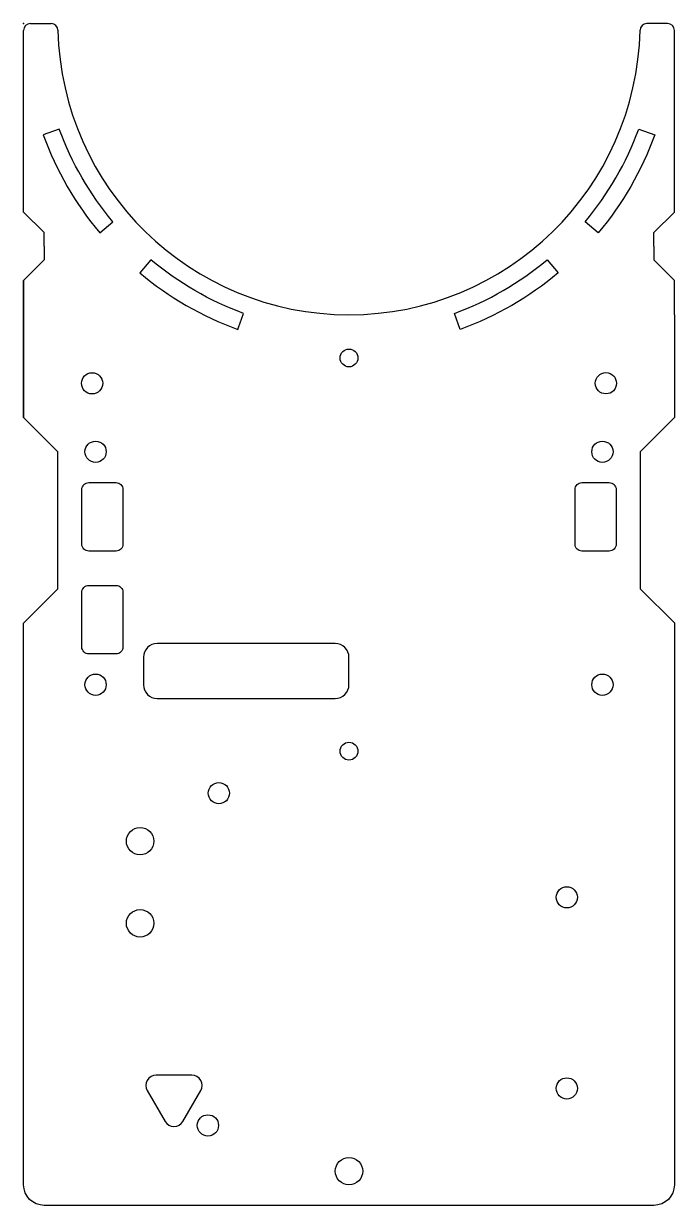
# Model space of a CAD drawing. Header units: millimetres. Extents: x 0 to 95, y 0 to 173.
import ezdxf

# ---------------------------------------------------------------- set-up
doc = ezdxf.new("R2010")
doc.units = ezdxf.units.MM
doc.layers.get('0').update_dxf_attribs({"linetype": 'CONTINUOUS'})

msp = doc.modelspace()

# ---------------------------------------------------------------- linework, layer by layer
for p, q in [((0, 145), (0, 171.5)), ((1, 172.5), (4.01, 172.5)), ((94, 172.5), (90.99, 172.5)), ((95, 145), (95, 171.5)), ((0, 145), (3, 142)), ((95, 145), (92, 142)), ((3, 140), (3, 142)), ((92, 140), (92, 142)), ((3, 140), (3, 138)), ((92, 140), (92, 138)), ((0, 135), (3, 138)), ((95, 135), (92, 138)), ((95, 130), (95, 135)), ((95, 130), (95, 115.01)), ((5, 110), (0, 115)), ((95, 115.01), (90, 110.01)), ((5, 90), (5, 110)), ((90, 110.01), (90, 90.01)), ((0, 85), (5, 90)), ((90, 90.01), (95, 85.01)), ((0, 3), (0, 85)), ((95, 85.01), (95, 3)), ((92, 0), (3, 0))]:
    msp.add_line(p, q)
for points in [[(5.21, 157.11), (2.86, 156.25, 0.087489), (11.11, 141.97), (13.03, 143.57, -0.087489)], [(89.79, 157.11), (92.14, 156.25, -0.087489), (83.89, 141.97), (81.97, 143.57, 0.087489)], [(18.57, 138.03), (16.97, 136.11, 0.087489), (31.25, 127.86), (31.36, 128.16), (32.11, 130.21, -0.087489)], [(76.43, 138.03), (78.03, 136.11, -0.087489), (63.75, 127.86), (62.89, 130.21, 0.087489)], [(9.5, 105.5), (13.5, 105.5, -0.414214), (14.5, 104.5), (14.5, 96.5, -0.414214), (13.5, 95.5), (9.5, 95.5, -0.414214), (8.5, 96.5), (8.5, 104.5, -0.414214)], [(81.5, 105.5), (85.5, 105.5, -0.414214), (86.5, 104.5), (86.5, 96.5, -0.414214), (85.5, 95.5), (81.5, 95.5, -0.414214), (80.5, 96.5), (80.5, 104.5, -0.414214)], [(14.5, 81.5, -0.414214), (13.5, 80.5), (9.5, 80.5, -0.414214), (8.5, 81.5), (8.5, 89.5, -0.414214), (9.5, 90.5), (13.5, 90.5, -0.414214), (14.5, 89.5)], [(47.5, 80, 0.414214), (45.5, 82), (19.5, 82, 0.414214), (17.5, 80), (17.5, 76, 0.414214), (19.5, 74), (45.5, 74, 0.414214), (47.5, 76)], [(18.05, 16.75), (20.65, 12.25, 0.57735), (23.25, 12.25), (25.85, 16.75, 0.57735), (24.55, 19), (19.35, 19, 0.57735)]]:
    msp.add_lwpolyline(points, format="xyb", close=True)
msp.add_lwpolyline([(0, 115), (0, 130), (0, 135)], close=True)
for centre, radius in [((47.5, 123.7), 1.3), ((10, 120), 1.55), ((85, 120.01), 1.55), ((10.5, 110), 1.55), ((84.5, 110), 1.55), ((10.5, 76), 1.55), ((84.5, 76), 1.55), ((47.5, 66.3), 1.3), ((28.5, 60.17), 1.55), ((17, 53.17), 2), ((79.3, 44.97), 1.55), ((17, 41.17), 2), ((79.3, 17.07), 1.55), ((26.9, 11.67), 1.55), ((47.5, 5), 2)]:
    msp.add_circle(centre, radius)
for centre, radius, start, end in [((4.01, 171.5), 1, 1.3173, 90), ((1, 171.5), 1, 90, 180), ((47.5, 172.5), 42.5, 181.3173, 358.6827), ((90.99, 171.5), 1, 90, 178.6827), ((94, 171.5), 1, 0, 90)]:
    msp.add_arc(centre, radius, start, end)
at = {"extrusion": (0, 0, -1)}
for centre, start, end in [((-3, 3), -90, 0), ((-92, 3), 180, 270)]:
    msp.add_arc(centre, 3, start, end, dxfattribs=at)
msp.add_point((0, 172.5))

doc.saveas('drawing.dxf')
